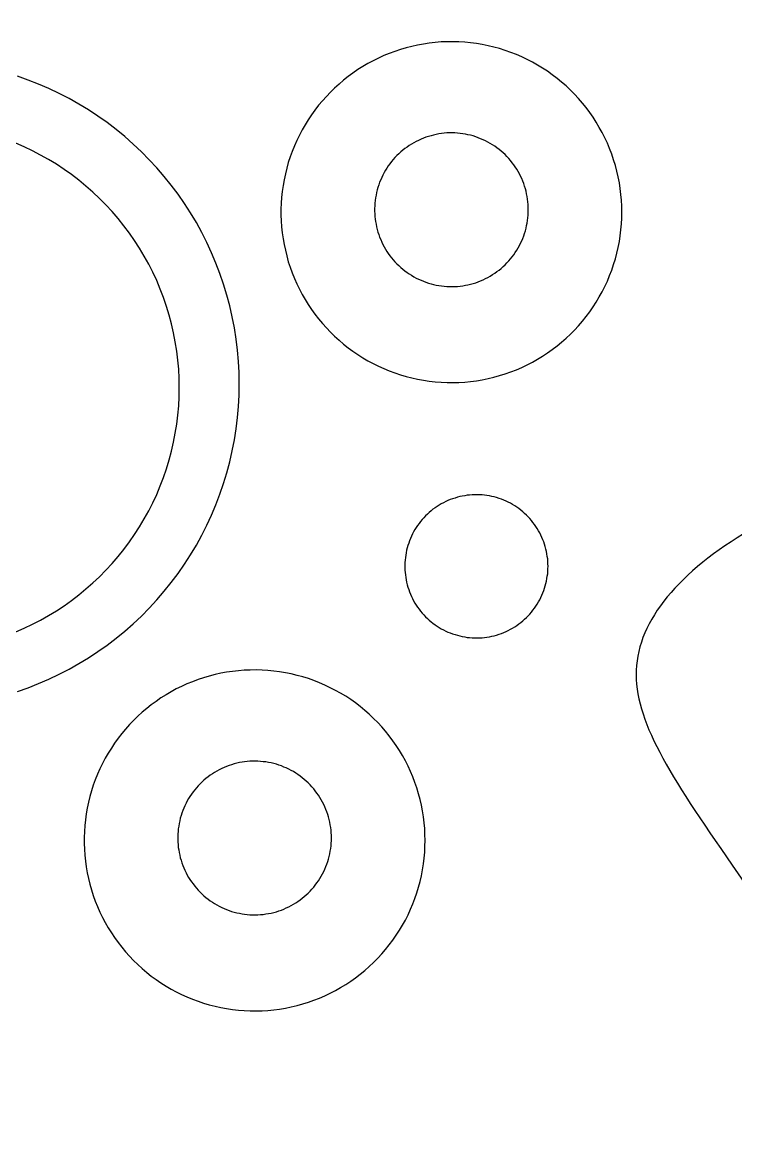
# Model space of a CAD drawing. Header units: millimetres. Extents: x -13123 to 16075, y -1 to 10560.
# Drawn here: x 4304.8 to 4378.6, y 294.7 to 410.4 of the extents above; entities that cross this region are included whole.
import ezdxf

# ---------------------------------------------------------------- set-up
doc = ezdxf.new("R2010")
doc.units = ezdxf.units.MM
doc.header["$MEASUREMENT"] = 0
doc.layers.add('inner', color=180, linetype='Continuous')
doc.layers.add('outer', color=200, linetype='Continuous')

msp = doc.modelspace()

# ---------------------------------------------------------------- linework, layer by layer
at = {"layer": 'inner'}
for points in [[(4366.84, 390.81), (4366.83, 391.42), (4366.79, 392.03), (4366.74, 392.64), (4366.67, 393.24), (4366.57, 393.85), (4366.46, 394.45), (4366.32, 395.05), (4366.16, 395.64), (4365.98, 396.22), (4365.78, 396.8), (4365.57, 397.37), (4365.33, 397.94), (4365.07, 398.49), (4364.8, 399.04), (4364.5, 399.57), (4364.19, 400.1), (4363.85, 400.61), (4363.51, 401.12), (4363.14, 401.61), (4362.76, 402.08), (4362.36, 402.55), (4361.94, 403), (4361.51, 403.43), (4361.06, 403.85), (4360.6, 404.25), (4360.13, 404.64), (4359.64, 405.01), (4359.14, 405.37), (4358.63, 405.7), (4358.11, 406.02), (4357.58, 406.32), (4357.03, 406.6), (4356.48, 406.86), (4355.92, 407.11), (4355.35, 407.33), (4354.77, 407.53), (4354.19, 407.72), (4353.6, 407.88), (4353, 408.02), (4352.4, 408.14), (4351.8, 408.24), (4351.19, 408.32), (4350.58, 408.38), (4349.97, 408.42), (4349.36, 408.43), (4348.75, 408.43), (4348.14, 408.4), (4347.53, 408.35), (4346.92, 408.28), (4346.31, 408.19), (4345.71, 408.08), (4345.12, 407.95), (4344.52, 407.8), (4343.94, 407.63), (4343.36, 407.43), (4342.78, 407.22), (4342.22, 406.99), (4341.66, 406.73), (4341.11, 406.46), (4340.57, 406.17), (4340.04, 405.86), (4339.53, 405.54), (4339.02, 405.19), (4338.53, 404.83), (4338.05, 404.45), (4337.58, 404.05), (4337.13, 403.64), (4336.69, 403.22), (4336.27, 402.77), (4335.86, 402.32), (4335.47, 401.85), (4335.09, 401.36), (4334.73, 400.87), (4334.39, 400.36), (4334.07, 399.84), (4333.77, 399.31), (4333.48, 398.77), (4333.21, 398.22), (4332.97, 397.66), (4332.74, 397.09), (4332.53, 396.51), (4332.34, 395.93), (4332.17, 395.34), (4332.03, 394.75), (4331.9, 394.15), (4331.8, 393.55), (4331.71, 392.94), (4331.65, 392.33), (4331.6, 391.72), (4331.58, 391.11), (4331.58, 390.5), (4331.6, 389.89), (4331.65, 389.28), (4331.71, 388.67), (4331.8, 388.06), (4331.9, 387.46), (4332.03, 386.86), (4332.17, 386.27), (4332.34, 385.68), (4332.53, 385.1), (4332.74, 384.52), (4332.97, 383.95), (4333.21, 383.39), (4333.48, 382.84), (4333.77, 382.3), (4334.07, 381.77), (4334.39, 381.25), (4334.73, 380.74), (4335.09, 380.25), (4335.47, 379.76), (4335.86, 379.29), (4336.27, 378.84), (4336.69, 378.39), (4337.13, 377.97), (4337.58, 377.56), (4338.05, 377.16), (4338.53, 376.78), (4339.02, 376.42), (4339.53, 376.07), (4340.04, 375.75), (4340.57, 375.44), (4341.11, 375.15), (4341.66, 374.88), (4342.22, 374.62), (4342.78, 374.39), (4343.36, 374.18), (4343.94, 373.98), (4344.52, 373.81), (4345.12, 373.66), (4345.71, 373.53), (4346.31, 373.42), (4346.92, 373.33), (4347.53, 373.26), (4348.14, 373.21), (4348.75, 373.18), (4349.36, 373.18), (4349.97, 373.19), (4350.58, 373.23), (4351.19, 373.29), (4351.8, 373.37), (4352.4, 373.47), (4353, 373.59), (4353.6, 373.73), (4354.19, 373.9), (4354.77, 374.08), (4355.35, 374.28), (4355.92, 374.5), (4356.48, 374.75), (4357.03, 375.01), (4357.58, 375.29), (4358.11, 375.59), (4358.63, 375.91), (4359.14, 376.24), (4359.64, 376.6), (4360.13, 376.97), (4360.6, 377.36), (4361.06, 377.76), (4361.51, 378.18), (4361.94, 378.61), (4362.36, 379.06), (4362.76, 379.53), (4363.14, 380), (4363.51, 380.49), (4363.85, 381), (4364.19, 381.51), (4364.5, 382.04), (4364.8, 382.57), (4365.07, 383.12), (4365.33, 383.67), (4365.57, 384.24), (4365.78, 384.81), (4365.98, 385.39), (4366.16, 385.97), (4366.32, 386.56), (4366.46, 387.16), (4366.57, 387.76), (4366.67, 388.37), (4366.74, 388.97), (4366.79, 389.58), (4366.83, 390.19)], [(4357.15, 391.05), (4357.15, 391.33), (4357.14, 391.6), (4357.11, 391.88), (4357.08, 392.15), (4357.04, 392.43), (4356.98, 392.7), (4356.92, 392.97), (4356.85, 393.23), (4356.77, 393.5), (4356.68, 393.76), (4356.58, 394.01), (4356.48, 394.27), (4356.36, 394.52), (4356.23, 394.77), (4356.1, 395.01), (4355.96, 395.24), (4355.81, 395.48), (4355.65, 395.7), (4355.49, 395.92), (4355.32, 396.14), (4355.14, 396.35), (4354.95, 396.55), (4354.75, 396.75), (4354.55, 396.93), (4354.35, 397.12), (4354.13, 397.29), (4353.91, 397.46), (4353.69, 397.62), (4353.46, 397.77), (4353.22, 397.91), (4352.98, 398.05), (4352.74, 398.17), (4352.49, 398.29), (4352.23, 398.4), (4351.98, 398.5), (4351.72, 398.59), (4351.45, 398.68), (4351.19, 398.75), (4350.92, 398.81), (4350.65, 398.87), (4350.38, 398.91), (4350.1, 398.95), (4349.83, 398.98), (4349.55, 398.99), (4349.28, 399), (4349, 399), (4348.73, 398.99), (4348.45, 398.96), (4348.18, 398.93), (4347.9, 398.89), (4347.63, 398.84), (4347.36, 398.78), (4347.1, 398.71), (4346.83, 398.64), (4346.57, 398.55), (4346.31, 398.45), (4346.06, 398.35), (4345.81, 398.23), (4345.56, 398.11), (4345.32, 397.98), (4345.08, 397.84), (4344.84, 397.69), (4344.62, 397.54), (4344.39, 397.38), (4344.18, 397.2), (4343.97, 397.03), (4343.76, 396.84), (4343.57, 396.65), (4343.37, 396.45), (4343.19, 396.24), (4343.01, 396.03), (4342.85, 395.81), (4342.68, 395.59), (4342.53, 395.36), (4342.38, 395.13), (4342.25, 394.89), (4342.12, 394.64), (4342, 394.39), (4341.89, 394.14), (4341.78, 393.89), (4341.69, 393.63), (4341.61, 393.36), (4341.53, 393.1), (4341.46, 392.83), (4341.41, 392.56), (4341.36, 392.29), (4341.32, 392.02), (4341.29, 391.74), (4341.27, 391.47), (4341.26, 391.19), (4341.26, 390.92), (4341.27, 390.64), (4341.29, 390.36), (4341.32, 390.09), (4341.36, 389.82), (4341.41, 389.55), (4341.46, 389.28), (4341.53, 389.01), (4341.61, 388.74), (4341.69, 388.48), (4341.78, 388.22), (4341.89, 387.96), (4342, 387.71), (4342.12, 387.46), (4342.25, 387.22), (4342.38, 386.98), (4342.53, 386.75), (4342.68, 386.52), (4342.85, 386.29), (4343.01, 386.08), (4343.19, 385.86), (4343.37, 385.66), (4343.57, 385.46), (4343.76, 385.27), (4343.97, 385.08), (4344.18, 384.9), (4344.39, 384.73), (4344.62, 384.57), (4344.84, 384.41), (4345.08, 384.27), (4345.32, 384.13), (4345.56, 383.99), (4345.81, 383.87), (4346.06, 383.76), (4346.31, 383.65), (4346.57, 383.56), (4346.83, 383.47), (4347.1, 383.39), (4347.36, 383.32), (4347.63, 383.26), (4347.9, 383.21), (4348.18, 383.17), (4348.45, 383.14), (4348.73, 383.12), (4349, 383.11), (4349.28, 383.11), (4349.55, 383.11), (4349.83, 383.13), (4350.1, 383.16), (4350.38, 383.19), (4350.65, 383.24), (4350.92, 383.29), (4351.19, 383.36), (4351.45, 383.43), (4351.72, 383.51), (4351.98, 383.6), (4352.23, 383.71), (4352.49, 383.81), (4352.74, 383.93), (4352.98, 384.06), (4353.22, 384.19), (4353.46, 384.34), (4353.69, 384.49), (4353.91, 384.65), (4354.13, 384.82), (4354.35, 384.99), (4354.55, 385.17), (4354.75, 385.36), (4354.95, 385.56), (4355.14, 385.76), (4355.32, 385.97), (4355.49, 386.18), (4355.65, 386.4), (4355.81, 386.63), (4355.96, 386.86), (4356.1, 387.1), (4356.23, 387.34), (4356.36, 387.59), (4356.48, 387.84), (4356.58, 388.09), (4356.68, 388.35), (4356.77, 388.61), (4356.85, 388.87), (4356.92, 389.14), (4356.98, 389.41), (4357.04, 389.68), (4357.08, 389.95), (4357.11, 390.23), (4357.14, 390.5), (4357.15, 390.78)], [(4359.2, 354.18), (4359.19, 354.43), (4359.18, 354.69), (4359.16, 354.94), (4359.12, 355.2), (4359.08, 355.45), (4359.04, 355.71), (4358.98, 355.96), (4358.91, 356.21), (4358.84, 356.45), (4358.75, 356.69), (4358.66, 356.93), (4358.56, 357.17), (4358.45, 357.4), (4358.34, 357.63), (4358.21, 357.86), (4358.08, 358.08), (4357.94, 358.3), (4357.8, 358.51), (4357.64, 358.71), (4357.48, 358.91), (4357.31, 359.11), (4357.14, 359.3), (4356.96, 359.48), (4356.77, 359.65), (4356.58, 359.82), (4356.38, 359.99), (4356.17, 360.14), (4355.96, 360.29), (4355.75, 360.43), (4355.53, 360.57), (4355.31, 360.69), (4355.08, 360.81), (4354.85, 360.92), (4354.61, 361.02), (4354.37, 361.12), (4354.13, 361.2), (4353.88, 361.28), (4353.63, 361.35), (4353.38, 361.41), (4353.13, 361.46), (4352.88, 361.5), (4352.62, 361.53), (4352.37, 361.56), (4352.11, 361.57), (4351.86, 361.58), (4351.6, 361.58), (4351.34, 361.57), (4351.09, 361.55), (4350.83, 361.52), (4350.58, 361.48), (4350.32, 361.43), (4350.07, 361.38), (4349.82, 361.31), (4349.58, 361.24), (4349.33, 361.16), (4349.09, 361.07), (4348.85, 360.97), (4348.62, 360.87), (4348.39, 360.75), (4348.16, 360.63), (4347.94, 360.5), (4347.72, 360.36), (4347.51, 360.22), (4347.3, 360.07), (4347.1, 359.91), (4346.91, 359.74), (4346.72, 359.57), (4346.53, 359.39), (4346.35, 359.2), (4346.18, 359.01), (4346.02, 358.81), (4345.86, 358.61), (4345.71, 358.4), (4345.57, 358.19), (4345.43, 357.97), (4345.3, 357.75), (4345.18, 357.52), (4345.07, 357.29), (4344.97, 357.05), (4344.87, 356.81), (4344.79, 356.57), (4344.71, 356.33), (4344.64, 356.08), (4344.57, 355.83), (4344.52, 355.58), (4344.48, 355.33), (4344.44, 355.07), (4344.41, 354.82), (4344.4, 354.56), (4344.39, 354.3), (4344.39, 354.05), (4344.4, 353.79), (4344.41, 353.53), (4344.44, 353.28), (4344.48, 353.02), (4344.52, 352.77), (4344.57, 352.52), (4344.64, 352.27), (4344.71, 352.02), (4344.79, 351.78), (4344.87, 351.54), (4344.97, 351.3), (4345.07, 351.06), (4345.18, 350.83), (4345.3, 350.6), (4345.43, 350.38), (4345.57, 350.16), (4345.71, 349.95), (4345.86, 349.74), (4346.02, 349.54), (4346.18, 349.34), (4346.35, 349.15), (4346.53, 348.96), (4346.72, 348.78), (4346.91, 348.61), (4347.1, 348.44), (4347.3, 348.28), (4347.51, 348.13), (4347.72, 347.99), (4347.94, 347.85), (4348.16, 347.72), (4348.39, 347.6), (4348.62, 347.48), (4348.85, 347.38), (4349.09, 347.28), (4349.33, 347.19), (4349.58, 347.11), (4349.82, 347.04), (4350.07, 346.97), (4350.32, 346.92), (4350.58, 346.87), (4350.83, 346.83), (4351.09, 346.8), (4351.34, 346.78), (4351.6, 346.77), (4351.86, 346.77), (4352.11, 346.78), (4352.37, 346.79), (4352.62, 346.82), (4352.88, 346.85), (4353.13, 346.89), (4353.38, 346.94), (4353.63, 347), (4353.88, 347.07), (4354.13, 347.15), (4354.37, 347.23), (4354.61, 347.33), (4354.85, 347.43), (4355.08, 347.54), (4355.31, 347.66), (4355.53, 347.78), (4355.75, 347.92), (4355.96, 348.06), (4356.17, 348.21), (4356.38, 348.36), (4356.58, 348.53), (4356.77, 348.7), (4356.96, 348.87), (4357.14, 349.05), (4357.31, 349.24), (4357.48, 349.44), (4357.64, 349.64), (4357.8, 349.84), (4357.94, 350.05), (4358.08, 350.27), (4358.21, 350.49), (4358.34, 350.72), (4358.45, 350.95), (4358.56, 351.18), (4358.66, 351.42), (4358.75, 351.66), (4358.84, 351.9), (4358.91, 352.14), (4358.98, 352.39), (4359.04, 352.64), (4359.08, 352.9), (4359.12, 353.15), (4359.16, 353.41), (4359.18, 353.66), (4359.19, 353.92)], [(4346.48, 325.83), (4346.47, 326.44), (4346.44, 327.05), (4346.38, 327.66), (4346.31, 328.27), (4346.22, 328.87), (4346.1, 329.47), (4345.96, 330.07), (4345.8, 330.66), (4345.63, 331.25), (4345.43, 331.83), (4345.21, 332.4), (4344.97, 332.96), (4344.72, 333.52), (4344.44, 334.06), (4344.14, 334.6), (4343.83, 335.12), (4343.5, 335.64), (4343.15, 336.14), (4342.78, 336.63), (4342.4, 337.11), (4342, 337.57), (4341.58, 338.02), (4341.15, 338.45), (4340.71, 338.87), (4340.25, 339.28), (4339.77, 339.66), (4339.29, 340.04), (4338.79, 340.39), (4338.28, 340.73), (4337.75, 341.04), (4337.22, 341.34), (4336.68, 341.62), (4336.12, 341.89), (4335.56, 342.13), (4334.99, 342.35), (4334.42, 342.56), (4333.83, 342.74), (4333.24, 342.9), (4332.65, 343.04), (4332.05, 343.16), (4331.44, 343.26), (4330.84, 343.34), (4330.23, 343.4), (4329.62, 343.44), (4329.01, 343.46), (4328.39, 343.45), (4327.78, 343.42), (4327.17, 343.38), (4326.56, 343.31), (4325.96, 343.22), (4325.36, 343.11), (4324.76, 342.97), (4324.17, 342.82), (4323.58, 342.65), (4323, 342.46), (4322.43, 342.24), (4321.86, 342.01), (4321.3, 341.76), (4320.75, 341.49), (4320.22, 341.2), (4319.69, 340.89), (4319.17, 340.56), (4318.66, 340.21), (4318.17, 339.85), (4317.69, 339.47), (4317.22, 339.08), (4316.77, 338.67), (4316.33, 338.24), (4315.91, 337.8), (4315.5, 337.34), (4315.11, 336.87), (4314.74, 336.39), (4314.38, 335.89), (4314.04, 335.38), (4313.72, 334.86), (4313.41, 334.33), (4313.12, 333.79), (4312.86, 333.24), (4312.61, 332.68), (4312.38, 332.11), (4312.17, 331.54), (4311.99, 330.95), (4311.82, 330.37), (4311.67, 329.77), (4311.54, 329.17), (4311.44, 328.57), (4311.35, 327.96), (4311.29, 327.36), (4311.25, 326.75), (4311.23, 326.13), (4311.23, 325.52), (4311.25, 324.91), (4311.29, 324.3), (4311.35, 323.69), (4311.44, 323.09), (4311.54, 322.48), (4311.67, 321.88), (4311.82, 321.29), (4311.99, 320.7), (4312.17, 320.12), (4312.38, 319.54), (4312.61, 318.98), (4312.86, 318.42), (4313.12, 317.87), (4313.41, 317.33), (4313.72, 316.79), (4314.04, 316.27), (4314.38, 315.77), (4314.74, 315.27), (4315.11, 314.79), (4315.5, 314.32), (4315.91, 313.86), (4316.33, 313.42), (4316.77, 312.99), (4317.22, 312.58), (4317.69, 312.18), (4318.17, 311.8), (4318.66, 311.44), (4319.17, 311.1), (4319.69, 310.77), (4320.22, 310.46), (4320.75, 310.17), (4321.3, 309.9), (4321.86, 309.65), (4322.43, 309.41), (4323, 309.2), (4323.58, 309.01), (4324.17, 308.83), (4324.76, 308.68), (4325.36, 308.55), (4325.96, 308.44), (4326.56, 308.35), (4327.17, 308.28), (4327.78, 308.23), (4328.39, 308.21), (4329.01, 308.2), (4329.62, 308.22), (4330.23, 308.25), (4330.84, 308.31), (4331.44, 308.39), (4332.05, 308.49), (4332.65, 308.61), (4333.24, 308.76), (4333.83, 308.92), (4334.42, 309.1), (4334.99, 309.3), (4335.56, 309.53), (4336.12, 309.77), (4336.68, 310.03), (4337.22, 310.31), (4337.75, 310.61), (4338.28, 310.93), (4338.79, 311.27), (4339.29, 311.62), (4339.77, 311.99), (4340.25, 312.38), (4340.71, 312.78), (4341.15, 313.2), (4341.58, 313.64), (4342, 314.09), (4342.4, 314.55), (4342.78, 315.03), (4343.15, 315.52), (4343.5, 316.02), (4343.83, 316.53), (4344.14, 317.06), (4344.44, 317.59), (4344.72, 318.14), (4344.97, 318.7), (4345.21, 319.26), (4345.43, 319.83), (4345.63, 320.41), (4345.8, 321), (4345.96, 321.59), (4346.1, 322.18), (4346.22, 322.78), (4346.31, 323.39), (4346.38, 324), (4346.44, 324.61), (4346.47, 325.22)], [(4336.8, 326.08), (4336.79, 326.35), (4336.78, 326.63), (4336.76, 326.9), (4336.72, 327.18), (4336.68, 327.45), (4336.63, 327.72), (4336.57, 327.99), (4336.49, 328.25), (4336.41, 328.52), (4336.32, 328.78), (4336.23, 329.04), (4336.12, 329.29), (4336, 329.54), (4335.88, 329.79), (4335.75, 330.03), (4335.6, 330.27), (4335.45, 330.5), (4335.3, 330.72), (4335.13, 330.95), (4334.96, 331.16), (4334.78, 331.37), (4334.59, 331.57), (4334.4, 331.77), (4334.2, 331.96), (4333.99, 332.14), (4333.78, 332.31), (4333.56, 332.48), (4333.33, 332.64), (4333.1, 332.79), (4332.87, 332.94), (4332.62, 333.07), (4332.38, 333.2), (4332.13, 333.32), (4331.88, 333.42), (4331.62, 333.53), (4331.36, 333.62), (4331.1, 333.7), (4330.83, 333.77), (4330.56, 333.84), (4330.29, 333.89), (4330.02, 333.94), (4329.75, 333.97), (4329.47, 334), (4329.2, 334.02), (4328.92, 334.02), (4328.65, 334.02), (4328.37, 334.01), (4328.09, 333.99), (4327.82, 333.96), (4327.55, 333.92), (4327.28, 333.87), (4327.01, 333.81), (4326.74, 333.74), (4326.48, 333.66), (4326.21, 333.57), (4325.96, 333.48), (4325.7, 333.37), (4325.45, 333.26), (4325.2, 333.13), (4324.96, 333), (4324.72, 332.86), (4324.49, 332.72), (4324.26, 332.56), (4324.04, 332.4), (4323.82, 332.23), (4323.61, 332.05), (4323.41, 331.86), (4323.21, 331.67), (4323.02, 331.47), (4322.83, 331.27), (4322.66, 331.05), (4322.49, 330.84), (4322.33, 330.61), (4322.17, 330.38), (4322.03, 330.15), (4321.89, 329.91), (4321.76, 329.67), (4321.64, 329.42), (4321.53, 329.17), (4321.43, 328.91), (4321.33, 328.65), (4321.25, 328.39), (4321.17, 328.12), (4321.11, 327.85), (4321.05, 327.58), (4321, 327.31), (4320.96, 327.04), (4320.94, 326.77), (4320.92, 326.49), (4320.91, 326.21), (4320.91, 325.94), (4320.92, 325.66), (4320.94, 325.39), (4320.96, 325.11), (4321, 324.84), (4321.05, 324.57), (4321.11, 324.3), (4321.17, 324.03), (4321.25, 323.77), (4321.33, 323.5), (4321.43, 323.24), (4321.53, 322.99), (4321.64, 322.74), (4321.76, 322.49), (4321.89, 322.24), (4322.03, 322), (4322.17, 321.77), (4322.33, 321.54), (4322.49, 321.32), (4322.66, 321.1), (4322.83, 320.89), (4323.02, 320.68), (4323.21, 320.48), (4323.41, 320.29), (4323.61, 320.1), (4323.82, 319.93), (4324.04, 319.75), (4324.26, 319.59), (4324.49, 319.44), (4324.72, 319.29), (4324.96, 319.15), (4325.2, 319.02), (4325.45, 318.9), (4325.7, 318.78), (4325.96, 318.68), (4326.21, 318.58), (4326.48, 318.49), (4326.74, 318.42), (4327.01, 318.35), (4327.28, 318.29), (4327.55, 318.24), (4327.82, 318.2), (4328.09, 318.17), (4328.37, 318.14), (4328.65, 318.13), (4328.92, 318.13), (4329.2, 318.14), (4329.47, 318.15), (4329.75, 318.18), (4330.02, 318.22), (4330.29, 318.26), (4330.56, 318.32), (4330.83, 318.38), (4331.1, 318.45), (4331.36, 318.54), (4331.62, 318.63), (4331.88, 318.73), (4332.13, 318.84), (4332.38, 318.96), (4332.62, 319.08), (4332.87, 319.22), (4333.1, 319.36), (4333.33, 319.51), (4333.56, 319.67), (4333.78, 319.84), (4333.99, 320.01), (4334.2, 320.2), (4334.4, 320.38), (4334.59, 320.58), (4334.78, 320.78), (4334.96, 320.99), (4335.13, 321.21), (4335.3, 321.43), (4335.45, 321.65), (4335.6, 321.89), (4335.75, 322.12), (4335.88, 322.36), (4336, 322.61), (4336.12, 322.86), (4336.23, 323.12), (4336.32, 323.37), (4336.41, 323.63), (4336.49, 323.9), (4336.57, 324.16), (4336.63, 324.43), (4336.68, 324.7), (4336.72, 324.98), (4336.76, 325.25), (4336.78, 325.53), (4336.79, 325.8)]]:
    msp.add_lwpolyline(points, close=True, dxfattribs=at)
for points in [[(4304.33, 341.24), (4305.43, 341.62), (4306.51, 342.05), (4307.58, 342.51), (4308.63, 343.01), (4309.66, 343.54), (4310.68, 344.11), (4311.67, 344.72), (4312.64, 345.36), (4313.59, 346.03), (4314.52, 346.73), (4315.42, 347.47), (4316.29, 348.24), (4317.14, 349.03), (4317.96, 349.86), (4318.75, 350.72), (4319.51, 351.6), (4320.24, 352.5), (4320.94, 353.44), (4321.6, 354.39), (4322.23, 355.37), (4322.83, 356.37), (4323.39, 357.39), (4323.91, 358.42), (4324.4, 359.48), (4324.85, 360.55), (4325.27, 361.64), (4325.65, 362.74), (4325.98, 363.85), (4326.28, 364.98), (4326.54, 366.11), (4326.76, 367.25), (4326.95, 368.4), (4327.09, 369.56), (4327.19, 370.72), (4327.25, 371.88), (4327.27, 373.04), (4327.25, 374.21), (4327.19, 375.37), (4327.09, 376.53), (4326.95, 377.68), (4326.76, 378.83), (4326.54, 379.97), (4326.28, 381.11), (4325.98, 382.23), (4325.65, 383.34), (4325.27, 384.45), (4324.85, 385.53), (4324.4, 386.6), (4323.91, 387.66), (4323.39, 388.7), (4322.83, 389.72), (4322.23, 390.72), (4321.6, 391.69), (4320.94, 392.65), (4320.24, 393.58), (4319.51, 394.49), (4318.75, 395.37), (4317.96, 396.22), (4317.14, 397.05), (4316.29, 397.85), (4315.42, 398.61), (4314.52, 399.35), (4313.59, 400.06), (4312.64, 400.73), (4311.67, 401.37), (4310.68, 401.97), (4309.66, 402.54), (4308.63, 403.08), (4307.58, 403.58), (4306.51, 404.04), (4305.43, 404.46), (4304.33, 404.85)], [(4304.15, 347.41), (4305.02, 347.78), (4305.87, 348.19), (4306.72, 348.62), (4307.54, 349.09), (4308.35, 349.58), (4309.15, 350.1), (4309.92, 350.65), (4310.67, 351.23), (4311.41, 351.83), (4312.12, 352.45), (4312.81, 353.1), (4313.48, 353.77), (4314.12, 354.47), (4314.74, 355.19), (4315.34, 355.93), (4315.9, 356.69), (4316.44, 357.46), (4316.96, 358.26), (4317.44, 359.08), (4317.9, 359.91), (4318.33, 360.75), (4318.73, 361.61), (4319.1, 362.49), (4319.43, 363.37), (4319.74, 364.27), (4320.02, 365.18), (4320.26, 366.09), (4320.47, 367.02), (4320.65, 367.95), (4320.8, 368.88), (4320.92, 369.82), (4321, 370.77), (4321.05, 371.72), (4321.06, 372.66), (4321.05, 373.61), (4321, 374.56), (4320.92, 375.5), (4320.8, 376.44), (4320.65, 377.38), (4320.47, 378.31), (4320.26, 379.24), (4320.02, 380.15), (4319.74, 381.06), (4319.43, 381.96), (4319.1, 382.84), (4318.73, 383.72), (4318.33, 384.58), (4317.9, 385.42), (4317.44, 386.25), (4316.96, 387.07), (4316.44, 387.86), (4315.9, 388.64), (4315.34, 389.4), (4314.74, 390.14), (4314.12, 390.86), (4313.48, 391.55), (4312.81, 392.23), (4312.12, 392.88), (4311.41, 393.5), (4310.67, 394.1), (4309.92, 394.68), (4309.15, 395.23), (4308.35, 395.75), (4307.54, 396.24), (4306.72, 396.7), (4305.87, 397.14), (4305.02, 397.55), (4304.15, 397.92)]]:
    msp.add_lwpolyline(points, dxfattribs=at)
for points, knots in [([(555.3, 691.55), (579.29, 691.84), (584, 684.24), (591.96, 649.87), (611.85, 589.82), (620.54, 554.73), (635.37, 546.41), (677.33, 542.07), (720.75, 540.62), (748.96, 537.72), (772.48, 529.77), (776.46, 513.85), (779.35, 490.33), (778.99, 453.43), (781.52, 451.26), (788.76, 450.18), (855.69, 453.07), (866.9, 463.56), (870.88, 477.67), (879.56, 516.02), (889.33, 569.2), (913.41, 632.53), (956.29, 706.05), (1014.84, 772.76), (1080.19, 817), (1150.98, 851.04), (1248.33, 879.63), (1324.57, 885.76), (1435.73, 890.07), (1562.31, 872.43), (1656.73, 830.93), (1741.8, 767.64), (1792.64, 697.09), (1832.07, 609.94), (1869.42, 470.91), (1886.02, 399.31), (1899.51, 381.68), (1921.3, 374.41), (1969.03, 382.71), (2033.14, 393.33), (2362.58, 400.05), (2856.74, 411.81), (3170.22, 419.38), (3550.08, 426.1), (3712.66, 422.65), (3769.46, 422.65), (3787.1, 440.29), (3814.67, 516.94), (3842.24, 606.26), (3883.33, 702.39), (3965.29, 784.35), (4068.01, 843.49), (4182.14, 873.58), (4276.56, 883.96), (4386.54, 879.81), (4492.37, 866.32), (4607.53, 822.74), (4674.97, 771.9), (4732.04, 700.31), (4757.98, 641.17), (4779.77, 582.03), (4785.99, 536.38), (4797.4, 516.67), (4812.97, 506.29), (4844.09, 503.18), (4931.48, 522.45), (4954.7, 541.21), (4981.06, 583.64), (5002.49, 622.94), (5034.65, 665.82), (5089.59, 689.49), (5141.84, 702), (5184.72, 704.68), (5207.05, 695.3), (5227.59, 678.77), (5243.67, 652.87), (5253.26, 635.54), (5261.08, 632.35), (5264.23, 631.71)], [0, 0, 0, 0, 1, 2, 3, 4, 5, 6, 7, 8, 9, 10, 11, 12, 13, 14, 15, 16, 17, 18, 19, 20, 21, 22, 23, 24, 25, 26, 27, 28, 29, 30, 31, 32, 33, 34, 35, 36, 37, 38, 39, 40, 41, 42, 43, 44, 45, 46, 47, 48, 49, 50, 51, 52, 53, 54, 55, 56, 57, 58, 59, 60, 61, 62, 63, 64, 65, 66, 67, 68, 69, 70, 71, 72, 73, 74, 75, 75.475794, 75.475794, 75.475794, 75.475794]), ([(4738.58, 336.64), (4738.52, 347.51), (4739.38, 383.82), (4729.18, 485.2), (4704.68, 570.29), (4674.04, 655.38), (4633.2, 713.92), (4567.85, 767.02), (4495.01, 801.06), (4411.96, 818.75), (4315.98, 825.56), (4128.78, 807.18), (4045.73, 775.87), (3953.83, 696.9), (3909.58, 626.11), (3874.86, 528.76), (3855.8, 428.69), (3841.51, 356.54), (3843.56, 306.14), (3843.26, 289.63), (3843.14, 286.59)], [100.190096, 100.190096, 100.190096, 100.190096, 101, 102, 103, 104, 105, 106, 107, 108, 109, 110, 111, 112, 113, 114, 115, 116, 117, 117.266268, 117.266268, 117.266268, 117.266268])]:
    msp.add_open_spline(points, degree=3, knots=knots, dxfattribs=at)
msp.add_open_spline([(4535.96, 386.18), (4503.82, 387.49), (4465.12, 380.74), (4412.14, 369.88), (4379.22, 359.97), (4364.53, 345.03), (4373.51, 329.27), (4400.34, 292.73), (4431.49, 258.7), (4468.1, 228.88), (4482.03, 217.8)], degree=3, dxfattribs=at)
msp.add_open_spline([(4535.96, 386.18), (4503.82, 387.49), (4465.12, 380.74), (4412.14, 369.88), (4379.22, 359.97), (4364.53, 345.03), (4373.51, 329.27), (4400.34, 292.73), (4431.49, 258.7), (4468.1, 228.88), (4482.03, 217.8)], degree=3, dxfattribs=at)
at = {"layer": 'outer'}
msp.add_rational_spline([(577.02, 736.56), (577.02, 736.56), (577.18, 736.32), (577.45, 735.91), (577.88, 735.34), (578.31, 734.77), (578.74, 734.2), (569.16, 725.06), (558.29, 712.81), (558.29, 695.58), (553.23, 687.62), (543.1, 685.81), (537.03, 675.1), (539.27, 649), (539.95, 640.16), (521.86, 633.72), (511.59, 622.55), (499.53, 610.49), (499.53, 596.65), (500.87, 567.62), (508.46, 504.19), (512.93, 467.57), (520.08, 442.11), (524.54, 439.88), (533.03, 437.65), (537.5, 442.56), (535.26, 466.68), (538.39, 487.67), (545.98, 501.07), (552.68, 500.62), (555.87, 499.64), (560.21, 481.19), (566.72, 447.19), (582.64, 387.86), (583.72, 375.56), (581.19, 374.83), (565.63, 373.75), (560.93, 367.96), (564.91, 354.57), (575.4, 342.27), (616.28, 321.65), (652.32, 314.93), (652.38, 314.84), (658.76, 305.24), (667.76, 284.98), (700.54, 267.33), (740.04, 257.24), (823.24, 258.08), (879.55, 253.04), (906.44, 256.4), (917.2, 269.47), (920.21, 278.63), (921.2, 285.01), (944.03, 300), (989.8, 300), (1000.94, 297.84), (1037.36, 118.52), (1178.41, 1.96), (1361.38, 0), (1544.35, -1.96), (1687.88, 111.54), (1728.14, 290.04), (1762.25, 288.01), (1788.56, 283.54), (1807.08, 276.63), (1807.54, 266.27), (1808.7, 254.01), (1813.58, 248.45), (1826.58, 249.02), (1889.34, 252.87), (2085.32, 269.52), (2272.34, 278.48), (2712.97, 282.33), (3192.04, 284.89), (3548.13, 279.77), (3827.21, 263.28), (3837.42, 263.28), (3841.15, 266.38), (3842.82, 278.23), (3843.14, 286.59), (3883.1, 294.55), (3912.56, 297.95), (3931.51, 296.8), (3970.7, 106.63), (4124.94, -11.32), (4318.73, 0.69), (4512.53, 12.7), (4651.02, 148.79), (4666.43, 342.34), (4714.54, 344.75), (4738.59, 342.85), (4738.58, 336.64), (4738.59, 334.09), (4738.82, 319.98), (4742.8, 315.01), (4755.05, 316.37), (4806.11, 322.5), (5061, 354.97), (5086.01, 356.31), (5100.31, 348.27), (5105.22, 342.01), (5135.59, 343.35), (5176.68, 344.69), (5240.99, 354.52), (5263.32, 356.75), (5282.53, 371.49), (5301.29, 399.63), (5306.2, 408.11), (5298.61, 408.11), (5287.44, 412.13), (5283.87, 428.21), (5313.79, 479.13), (5344.16, 535.4), (5365.6, 593.91), (5368.73, 618.92), (5363.37, 625.62), (5318.71, 629.2), (5280, 630.32), (5267.7, 631), (5264.23, 631.71), (5263.8, 641.02), (5264.26, 657.22), (5267.7, 694.69), (5274.82, 708.87), (5280.78, 810.84), (5280.78, 830.93), (5269.61, 848.8), (5261.58, 874.7), (5261.13, 907.31), (5254.43, 919.37), (5240.58, 938.13), (5237.4, 991.14), (5226.96, 1061.64), (5229.35, 1108.02), (5237.23, 1107.94), (5246.78, 1107.91), (5253.62, 1110.27), (5254.5, 1114.66), (5253.62, 1121.99), (5246, 1143.38), (5247.76, 1211.66), (5249.52, 1225.72), (5255.67, 1234.81), (5254.5, 1243.6), (5232.49, 1264.82), (5200.29, 1301.72), (5071.5, 1423.27), (4906.17, 1553.51), (4837.55, 1598.72), (4841.34, 1607.32), (4846.38, 1617.44), (4863.2, 1634.26), (4895.18, 1641.43), (4909.51, 1645.84), (4912.27, 1649.7), (4878.08, 1659.62), (4729.76, 1687.74), (4567.43, 1705.4), (4476.49, 1713.12), (4472.62, 1713.45), (4467.54, 1717.29), (4448.66, 1730.31), (4427.63, 1739.05), (4407.07, 1744.77), (4407, 1765.5), (4405.58, 1778.8), (4402.49, 1782.59), (4398.93, 1785.92), (4362.14, 1786.63), (4340.78, 1785.44), (4322.98, 1784.26), (4304.29, 1779.19), (4277.86, 1769.56), (4273.05, 1767.77), (4259.36, 1769), (4212.68, 1772.31), (4070.29, 1780.53), (3814.44, 1786.6), (3166.23, 1776.95), (2982.07, 1759.3), (2912.4, 1741.69), (2880.43, 1730.5), (2867.47, 1725.96), (2854.99, 1721.03), (2843.56, 1716.07), (2829.44, 1714.21), (2797.12, 1709.19), (2743.96, 1703.65), (2658.22, 1685.92), (2567.42, 1662.41), (2523.84, 1645.63), (2397.38, 1567.99), (2164.77, 1427.62), (1909.01, 1260.07), (1839.03, 1215.47), (1808.07, 1193.16), (1797.54, 1188.42), (1792.23, 1189.19), (1775.57, 1191.95), (1739.21, 1204.07), (1669.09, 1191.82), (1537.71, 1178.89), (1385.23, 1157.1), (1227.3, 1131.92), (1091.83, 1104.01), (977.47, 1082.22), (755.02, 1014.85), (675.52, 975.55), (639.79, 949.64), (631.3, 949.64), (622.81, 948.75), (620.51, 942.61), (618.92, 940.52), (617.4, 938.63), (607.11, 926.7), (588.39, 898.36), (580.83, 879.98), (574.81, 854.38), (570.69, 817.44), (568.73, 774.83), (569.19, 761.14), (570.01, 753.19), (572.65, 744.67), (575.36, 739.17), (576.7, 737.02), (577.02, 736.56)], [1, 1, 1, 1, 1, 1, 1, 1, 1, 1, 1, 1, 1, 1, 1, 1, 1, 1, 1, 1, 1, 1, 1, 1, 1, 1, 1, 1, 1, 1, 1, 1, 1, 1, 1, 1, 1, 1, 1, 1, 1, 1, 1, 1, 1, 1, 1, 1, 1, 1, 1, 1, 1, 1, 1, 1, 0.851775121752, 0.851775121752, 1, 0.851775121752, 0.851775121752, 1, 1, 1, 1, 1, 1, 1, 1, 1, 1, 1, 1, 1, 1, 1, 1, 1, 1, 1, 1, 1, 1, 0.836844261587, 0.836844261587, 1, 0.836844261587, 0.836844261587, 1, 1, 1, 1, 1, 1, 1, 1, 1, 1, 1, 1, 1, 1, 1, 1, 1, 1, 1, 1, 1, 1, 1, 1, 1, 1, 1, 1, 1, 1, 1, 1, 1, 1, 1, 1, 1, 1, 1, 1, 1, 1, 1, 1, 1, 1, 1, 1, 1, 1, 1, 1, 1, 1, 1, 1, 1, 1, 1, 1, 1, 1, 1, 1, 1, 1, 1, 1, 1, 1, 1, 1, 1, 1, 1, 1, 1, 1, 1, 1, 1, 1, 1, 1, 1, 1, 1, 1, 1, 1, 1, 1, 1, 1, 1, 1, 1, 1, 1, 1, 1, 1, 1, 1, 1, 1, 1, 1, 1, 1, 1, 1, 1, 1, 1, 1, 1, 1, 1, 1, 1, 1, 1, 1, 1, 1, 1, 1, 1, 1, 1, 1, 1, 1, 1, 1, 1, 1], degree=3, knots=[-2229.945291, -2229.945291, -2229.945291, -2229.945291, -2228.945291, -2228.945291, -2228.945291, -2227.945291, -2227.945291, -2227.945291, -2227.143069, -2226.143069, -2225.143069, -2224.143069, -2223.143069, -2222.182453, -2222.182453, -2222.182453, -2221.182453, -2220.182453, -2219.182453, -2218.182453, -2217.182453, -2216.182453, -2215.182453, -2214.182453, -2213.182453, -2212.182453, -2211.182453, -2210.182453, -2209.182453, -2208.182453, -2207.182453, -2206.182453, -2205.182453, -2204.182453, -2203.182453, -2202.182453, -2201.182453, -2200.182453, -2199.182453, -2198.182453, -2197.182453, -2197.182453, -2197.182453, -2197.1734, -2196.1734, -2195.1734, -2194.1734, -2193.1734, -2192.1734, -2191.1734, -2190.1734, -2189.428972, -2189.428972, -2189.428972, -2188.428972, -2188.428972, -2188.428972, -1682.790842, -1682.790842, -1682.790842, -1177.152713, -1177.152713, -1177.152713, -1176.152713, -1176.152713, -1176.152713, -1175.525739, -1174.525739, -1173.525739, -1172.525739, -1171.525739, -1170.525739, -1169.525739, -1168.525739, -1167.525739, -1166.525739, -1165.525739, -1164.525739, -1163.792008, -1163.792008, -1163.792008, -1162.792008, -1162.792008, -1162.792008, -631.212944, -631.212944, -631.212944, -99.633881, -99.633881, -99.633881, -98.633881, -98.633881, -98.633881, -98.443786, -97.443786, -96.443786, -95.443786, -94.443786, -93.443786, -92.443786, -91.443786, -90.443786, -89.443786, -88.443786, -87.443786, -86.443786, -85.443786, -84.443786, -83.443786, -82.443786, -81.443786, -80.443786, -79.443786, -78.443786, -77.443786, -76.443786, -75.443786, -74.443786, -73.91958, -73.91958, -73.91958, -73.351149, -72.351149, -71.351149, -70.351149, -69.351149, -68.351149, -67.351149, -66.351149, -65.351149, -64.351149, -63.351149, -62.351149, -62.351149, -62.351149, -61.934937, -60.934937, -59.934937, -58.934937, -57.934937, -56.934937, -55.934937, -54.934937, -53.934937, -52.934937, -51.934937, -50.934937, -49.934937, -49.934937, -49.934937, -49.461716, -48.461716, -47.461716, -46.461716, -45.461716, -44.461716, -43.461716, -42.461716, -42.417351, -42.417351, -42.417351, -42.047355, -41.155017, -41.155017, -41.155017, -40.155017, -39.155017, -38.155017, -37.155017, -36.155017, -35.155017, -34.155017, -33.947572, -33.947572, -33.947572, -33.463566, -32.463566, -31.463566, -30.463566, -29.463566, -28.463566, -28.463566, -28.463566, -28.058288, -28.058288, -28.058288, -27.54378, -26.54378, -25.54378, -24.54378, -23.54378, -22.54378, -21.54378, -20.54378, -19.54378, -18.54378, -18.54378, -18.54378, -18, -17, -16, -15, -14, -13, -12, -11, -10, -9, -8, -7, -6, -5, -4.421385, -4.421385, -4.421385, -3.421385, -2.421385, -1.421385, -0.421385, 0.578615, 1.578615, 2.578615, 3.578615, 4.578615, 4.850979, 4.850979, 4.850979, 4.850979], dxfattribs=at)

doc.saveas('drawing.dxf')
